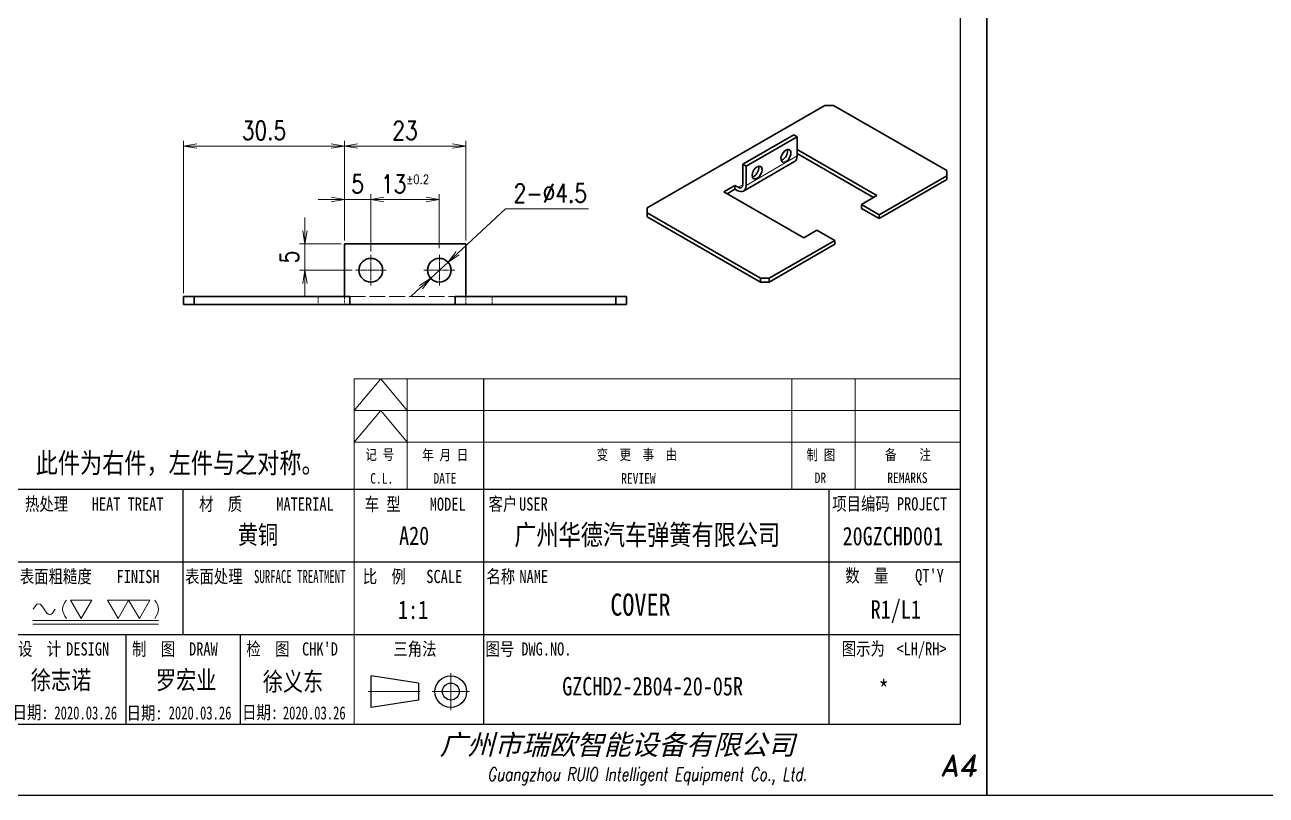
# Model space of a CAD drawing. Header units: millimetres. Extents: x 1201 to 11615, y -7347 to 2683.
# Drawn here: x 6217.8 to 6453.2, y 1515.7 to 1661.8 of the extents above; entities that cross this region are included whole.
import ezdxf
from ezdxf.enums import TextEntityAlignment as Align

# ---------------------------------------------------------------- set-up
doc = ezdxf.new("R2010")
doc.units = ezdxf.units.MM
for name, pattern in [('AM_ISO02W050x2', [3.75, 3, -0.75]), ('AM_ISO08W050x2', [9, 6, -0.75, 1.5, -0.75]), ('CENTER', [2, 1.25, -0.25, 0.25, -0.25])]:
    doc.linetypes.add(name, pattern=pattern)
for name, color, linetype, lineweight in [('CENTER', 2, 'AM_ISO08W050x2', 15), ('DIM', 3, 'Continuous', 20), ('DRAWING', 7, 'Continuous', 35), ('HIDDEN', 1, 'AM_ISO02W050x2', 18), ('图框', 7, 'Continuous', 15)]:
    doc.layers.add(name, color=color, linetype=linetype, lineweight=lineweight)
doc.layers.add('图\\M+19E79\\M+195B6\\M+18E9A', color=7, linetype='Continuous')
doc.styles.add('DIM', font='romans.shx', dxfattribs={"width": 0.8, "bigfont": 'bigfont.shx'})
doc.styles.add('STYLE1', font='')
doc.styles.add('国标', font='simfang.ttf', dxfattribs={"width": 0.8})
doc.styles.add('标题\\M+18E9A', font='romand.shx', dxfattribs={"oblique": 10, "bigfont": 'bigfont.shx'})
doc.styles.get('STYLE1').set_extended_font_data('SimSun')
doc.dimstyles.new('YH 1-1$0', dxfattribs={"dimtxt": 3.5, "dimasz": 2.5, "dimexe": 1, "dimexo": 0.625, "dimgap": 1.2, "dimtad": 1, "dimzin": 9, "dimdsep": 46, "dimtxsty": 'DIM', "dimblk": 'OPEN', "dimcen": 0, "dimclrd": 8, "dimclre": 8, "dimclrt": 2, "dimazin": 2, "dimtfac": 0.5, "dimtmove": 0, "dimatfit": 3, "dimldrblk": 'OPEN', "dimfxl": 0, "dimtolj": 1, "dimlwd": 13, "dimlwe": 13, "dimarcsym": 0})
doc.dimstyles.new('YH 1-1$3', dxfattribs={"dimtxt": 3.5, "dimasz": 2.5, "dimexe": 1, "dimexo": 0.625, "dimgap": 1.2, "dimtad": 1, "dimtoh": 1, "dimzin": 9, "dimdsep": 46, "dimtxsty": 'DIM', "dimblk": 'OPEN', "dimcen": 0, "dimclrd": 8, "dimclre": 8, "dimclrt": 2, "dimazin": 2, "dimtfac": 0.5, "dimtmove": 0, "dimatfit": 3, "dimldrblk": 'OPEN', "dimfxl": 0, "dimtolj": 1, "dimlwd": 13, "dimlwe": 13, "dimarcsym": 0})

# ---------------------------------------------------------------- blocks, each defined once
blk = doc.blocks.new('5R67RYE')
at = {"color": 7, "lineweight": 13, "ltscale": 0.469486}
blk.add_line((193376.16, 18825.74), (193392.42, 18835.13), dxfattribs=at)
at = {"color": 7, "lineweight": 13, "ltscale": 0.040825}
blk.add_line((193373.68, 18825.13), (193375.1, 18825.94), dxfattribs=at)
at = {"layer": 'DRAWING', "lineweight": 35}
for p, q in [((193401.26, 18851.25), (193344.69, 18818.59)), ((193440.15, 18830.43), (193404.09, 18851.25)), ((193392.42, 18837.17), (193417.88, 18822.47)), ((193416.81, 18821.86), (193392.42, 18835.94)), ((193418.58, 18816.35), (193440.15, 18828.8)), ((193418.58, 18815.12), (193440.15, 18827.57)), ((193394.54, 18809), (193369.08, 18823.7)), ((193344.69, 18816.96), (193380.75, 18796.14)), ((193344.69, 18815.74), (193380.75, 18794.91)), ((193383.58, 18796.14), (193404.44, 18808.18)), ((193383.58, 18794.91), (193404.44, 18806.96))]:
    blk.add_line(p, q, dxfattribs=at)
at = {"layer": 'DRAWING', "lineweight": 35, "ltscale": 0.070711}
for p, q in [((193404.09, 18851.25), (193401.26, 18851.25)), ((193380.75, 18796.14), (193383.58, 18796.14)), ((193380.75, 18794.91), (193383.58, 18794.91))]:
    blk.add_line(p, q, dxfattribs=at)
at = {"layer": 'DRAWING', "lineweight": 35, "ltscale": 0.469486}
for p, q in [((193391.36, 18841.86), (193375.1, 18832.47)), ((193376.16, 18831.86), (193392.42, 18841.25)), ((193391.59, 18833.3), (193375.33, 18823.91))]:
    blk.add_line(p, q, dxfattribs=at)
at = {"layer": 'DRAWING', "lineweight": 35, "ltscale": 0.030619}
for p, q in [((193391.36, 18841.86), (193392.42, 18841.25)), ((193375.1, 18832.47), (193376.16, 18831.86)), ((193440.15, 18827.57), (193440.15, 18828.8)), ((193372.62, 18825.74), (193373.68, 18825.13)), ((193372.62, 18824.51), (193372.62, 18825.74)), ((193344.69, 18816.96), (193344.69, 18815.74)), ((193412.93, 18818.39), (193412.93, 18819.61)), ((193418.58, 18816.35), (193418.58, 18815.12)), ((193404.44, 18806.96), (193404.44, 18808.18)), ((193380.75, 18796.14), (193380.75, 18794.91)), ((193383.58, 18796.14), (193383.58, 18794.91))]:
    blk.add_line(p, q, dxfattribs=at)
at = {"layer": 'DRAWING', "lineweight": 35, "ltscale": 0.153093}
for p, q in [((193392.42, 18835.13), (193392.42, 18841.25)), ((193376.16, 18831.86), (193376.16, 18825.74))]:
    blk.add_line(p, q, dxfattribs=at)
at = {"layer": 'DRAWING', "lineweight": 35, "ltscale": 0.163299}
for p, q in [((193375.1, 18832.47), (193375.1, 18825.94)), ((193412.93, 18819.61), (193418.58, 18816.35)), ((193418.58, 18815.12), (193412.93, 18818.39)), ((193404.44, 18808.18), (193398.78, 18811.45))]:
    blk.add_line(p, q, dxfattribs=at)
at = {"layer": 'DRAWING', "lineweight": 35, "ltscale": 0.003615}
blk.add_line((193388.88, 18835.13), (193389.01, 18835.2), dxfattribs=at)
at = {"layer": 'DRAWING', "lineweight": 35, "ltscale": 0.001857}
blk.add_line((193388.95, 18835.09), (193388.88, 18835.13), dxfattribs=at)
at = {"layer": 'DRAWING', "lineweight": 35, "ltscale": 0.040825}
for p, q in [((193440.15, 18828.8), (193440.15, 18830.43)), ((193344.69, 18818.59), (193344.69, 18816.96))]:
    blk.add_line(p, q, dxfattribs=at)
at = {"layer": 'DRAWING', "lineweight": 35, "ltscale": 0.102062}
blk.add_line((193369.08, 18823.7), (193372.62, 18825.74), dxfattribs=at)
at = {"layer": 'DRAWING', "lineweight": 35, "ltscale": 0.071443}
blk.add_line((193370.15, 18823.08), (193372.62, 18824.51), dxfattribs=at)
at = {"layer": 'DRAWING', "lineweight": 35, "ltscale": 0.020412}
blk.add_line((193372.62, 18824.51), (193373.33, 18824.1), dxfattribs=at)
at = {"layer": 'DRAWING', "lineweight": 35, "ltscale": 0.142887}
blk.add_line((193417.88, 18822.47), (193412.93, 18819.61), dxfattribs=at)
at = {"layer": 'DRAWING', "lineweight": 35, "ltscale": 0.122474}
blk.add_line((193398.78, 18811.45), (193394.54, 18809), dxfattribs=at)
at = {"layer": 'DRAWING', "lineweight": 35}
for centre, start, end in [((193386.97, 18835.34), 283.6241, 300.7322), ((193377.77, 18830.04), 283.6246, 300.732)]:
    blk.add_arc(centre, 1.68, start, end, dxfattribs=at)
for centre, major_axis, ratio, start_param, end_param in [((193388.88, 18835.13), (-1.12, -1.95), 0.57735, 3.926991, 6.283185), ((193388.88, 18835.13), (-1.12, -1.95), 0.57735, 0, 3.141593), ((193387.82, 18835.74), (-1.12, -1.95), 0.57735, 0.785398, 2.356195), ((193388.88, 18835.13), (-1.12, -1.95), 0.57735, 3.141593, 3.926991), ((193387.82, 18835.74), (1.12, 1.95), 0.57735, 5.497787, 5.792303), ((193379.69, 18829.82), (-1.13, -1.95), 0.577302, 3.141593, 6.283118), ((193378.63, 18830.43), (1.12, 1.95), 0.57735, 5.497787, 5.792303), ((193379.69, 18829.82), (-1.12, -1.95), 0.57735, 2.356195, 3.141593), ((193389.59, 18836.76), (-2, 3.46), 0.57735, 3.141593, 3.926991), ((193379.69, 18829.82), (-1.12, -1.95), 0.577446, 0.000085, 0.785675), ((193378.63, 18830.43), (-1.13, -1.95), 0.577355, 0.785406, 2.356188), ((193379.69, 18829.82), (1.12, 1.95), 0.57735, 3.926991, 5.497787), ((193373.33, 18827.37), (2, -3.46), 0.57735, 5.497787, 6.283185), ((193373.68, 18826.76), (-1, 1.73), 0.57735, 2.356194, 3.141593), ((193373.68, 18826.76), (-1, 1.73), 0.57735, 3.141593, 3.926991), ((193373.33, 18827.37), (2, -3.46), 0.57735, 6.283185, 7.068583)]:
    blk.add_ellipse(centre, major_axis=major_axis, ratio=ratio, start_param=start_param, end_param=end_param, dxfattribs=at)
blk = doc.blocks.new('_Open')
at = {"color": 0, "linetype": 'ByBlock', "lineweight": -2}
for p, q in [((-1, 0.167), (0, 0)), ((-1, -0.167), (0, 0)), ((0, 0), (-1, 0))]:
    blk.add_line(p, q, dxfattribs=at)
blk = doc.blocks.new('*D213')
at = {"layer": 'Defpoints', "color": 0, "ltscale": 2, "transparency": 16777216}
for p in [(6270.9, 1620.27), (6278.39, 1620.27), (6280.47, 1615.27)]:
    blk.add_point(p, dxfattribs=at)
at = {"layer": 'DIM', "color": 8, "lineweight": 13, "ltscale": 2, "transparency": 16777216}
for p, q in [((6270.9, 1622.77), (6270.9, 1625.27)), ((6277.77, 1620.27), (6269.9, 1620.27)), ((6270.9, 1615.27), (6270.9, 1620.27)), ((6279.84, 1615.27), (6269.9, 1615.27)), ((6270.9, 1612.77), (6270.9, 1610.27))]:
    blk.add_line(p, q, dxfattribs=at)
at = {"layer": 'DIM', "color": 8, "lineweight": 13, "ltscale": 2, "transparency": 16777216, "xscale": 2.5, "yscale": 2.5, "zscale": 2.5}
for p, rotation in [((6270.9, 1620.27), 270), ((6270.9, 1615.27), 90)]:
    blk.add_blockref('_Open', p, dxfattribs=dict(at, rotation=rotation))
at = {"layer": 'DIM', "color": 2, "ltscale": 2, "transparency": 16777216, "insert": (6267.95, 1617.77), "char_height": 3.5, "attachment_point": 5, "rotation": 90, "style": 'DIM'}
blk.add_mtext('\\A1;5', dxfattribs=at)
blk = doc.blocks.new('*D214')
at = {"layer": 'Defpoints', "color": 0, "ltscale": 2, "transparency": 16777216}
for p in [(6247.89, 1638.83), (6278.39, 1620.27), (6247.89, 1610.27)]:
    blk.add_point(p, dxfattribs=at)
at = {"layer": 'DIM', "color": 8, "lineweight": 13, "ltscale": 2, "transparency": 16777216}
for p, q in [((6247.89, 1610.9), (6247.89, 1639.83)), ((6275.89, 1638.83), (6250.39, 1638.83)), ((6278.39, 1620.9), (6278.39, 1639.83))]:
    blk.add_line(p, q, dxfattribs=at)
at = {"layer": 'DIM', "color": 8, "lineweight": 13, "ltscale": 2, "transparency": 16777216, "xscale": 2.5, "yscale": 2.5, "zscale": 2.5, "rotation": 180}
blk.add_blockref('_Open', (6247.89, 1638.83), dxfattribs=at)
at = {"layer": 'DIM', "color": 8, "lineweight": 13, "ltscale": 2, "transparency": 16777216, "xscale": 2.5, "yscale": 2.5, "zscale": 2.5}
blk.add_blockref('_Open', (6278.39, 1638.83), dxfattribs=at)
at = {"layer": 'DIM', "color": 2, "ltscale": 2, "transparency": 16777216, "insert": (6263.14, 1641.78), "char_height": 3.5, "attachment_point": 5, "style": 'DIM'}
blk.add_mtext('\\A1;30.5', dxfattribs=at)
blk = doc.blocks.new('*D215')
at = {"layer": 'Defpoints', "color": 0, "ltscale": 2, "transparency": 16777216}
for p in [(6301.39, 1638.83), (6278.39, 1620.27), (6301.39, 1620.27)]:
    blk.add_point(p, dxfattribs=at)
at = {"layer": 'DIM', "color": 8, "lineweight": 13, "ltscale": 2, "transparency": 16777216}
for p, q in [((6278.39, 1620.9), (6278.39, 1639.83)), ((6280.89, 1638.83), (6298.89, 1638.83)), ((6301.39, 1620.9), (6301.39, 1639.83))]:
    blk.add_line(p, q, dxfattribs=at)
at = {"layer": 'DIM', "color": 8, "lineweight": 13, "ltscale": 2, "transparency": 16777216, "xscale": 2.5, "yscale": 2.5, "zscale": 2.5, "rotation": 180}
blk.add_blockref('_Open', (6278.39, 1638.83), dxfattribs=at)
at = {"layer": 'DIM', "color": 8, "lineweight": 13, "ltscale": 2, "transparency": 16777216, "xscale": 2.5, "yscale": 2.5, "zscale": 2.5}
blk.add_blockref('_Open', (6301.39, 1638.83), dxfattribs=at)
at = {"layer": 'DIM', "color": 2, "ltscale": 2, "transparency": 16777216, "insert": (6289.89, 1641.78), "char_height": 3.5, "attachment_point": 5, "style": 'DIM'}
blk.add_mtext('\\A1;23', dxfattribs=at)
blk = doc.blocks.new('*D216')
at = {"layer": 'Defpoints', "color": 0, "ltscale": 2, "transparency": 16777216}
for p in [(6278.39, 1628.69), (6278.39, 1620.27), (6283.39, 1618.2)]:
    blk.add_point(p, dxfattribs=at)
at = {"layer": 'DIM', "color": 8, "lineweight": 13, "ltscale": 2, "transparency": 16777216}
for p, q in [((6278.39, 1620.9), (6278.39, 1629.69)), ((6283.39, 1618.82), (6283.39, 1629.69)), ((6275.89, 1628.69), (6273.39, 1628.69)), ((6283.39, 1628.69), (6278.39, 1628.69)), ((6285.89, 1628.69), (6288.39, 1628.69))]:
    blk.add_line(p, q, dxfattribs=at)
at = {"layer": 'DIM', "color": 8, "lineweight": 13, "ltscale": 2, "transparency": 16777216, "xscale": 2.5, "yscale": 2.5, "zscale": 2.5}
blk.add_blockref('_Open', (6278.39, 1628.69), dxfattribs=at)
at = {"layer": 'DIM', "color": 8, "lineweight": 13, "ltscale": 2, "transparency": 16777216, "xscale": 2.5, "yscale": 2.5, "zscale": 2.5, "rotation": 180}
blk.add_blockref('_Open', (6283.39, 1628.69), dxfattribs=at)
at = {"layer": 'DIM', "color": 2, "ltscale": 2, "transparency": 16777216, "insert": (6280.89, 1631.64), "char_height": 3.5, "attachment_point": 5, "style": 'DIM'}
blk.add_mtext('\\A1;5', dxfattribs=at)
blk = doc.blocks.new('*D217')
at = {"layer": 'Defpoints', "color": 0, "ltscale": 2, "transparency": 16777216}
for p in [(6296.39, 1628.69), (6283.39, 1618.82), (6296.39, 1618.82)]:
    blk.add_point(p, dxfattribs=at)
at = {"layer": 'DIM', "color": 8, "lineweight": 13, "ltscale": 2, "transparency": 16777216}
for p, q in [((6283.39, 1619.45), (6283.39, 1629.69)), ((6296.39, 1619.45), (6296.39, 1629.69)), ((6285.89, 1628.69), (6293.89, 1628.69))]:
    blk.add_line(p, q, dxfattribs=at)
at = {"layer": 'DIM', "color": 8, "lineweight": 13, "ltscale": 2, "transparency": 16777216, "xscale": 2.5, "yscale": 2.5, "zscale": 2.5, "rotation": 180}
blk.add_blockref('_Open', (6283.39, 1628.69), dxfattribs=at)
at = {"layer": 'DIM', "color": 8, "lineweight": 13, "ltscale": 2, "transparency": 16777216, "xscale": 2.5, "yscale": 2.5, "zscale": 2.5}
blk.add_blockref('_Open', (6296.39, 1628.69), dxfattribs=at)
at = {"layer": 'DIM', "color": 2, "ltscale": 2, "transparency": 16777216, "insert": (6289.89, 1631.64), "char_height": 3.5, "attachment_point": 5, "style": 'DIM'}
blk.add_mtext('\\A2;13{\\H1.75;\\M+1817D0.2}', dxfattribs=at)
blk = doc.blocks.new('*D218')
at = {"layer": 'Defpoints', "color": 0, "ltscale": 2, "transparency": 16777216}
for p in [(6298.04, 1616.8), (6294.75, 1613.74)]:
    blk.add_point(p, dxfattribs=at)
at = {"layer": 'DIM', "color": 8, "lineweight": 13, "ltscale": 2, "transparency": 16777216}
for p, q in [((6308.96, 1626.94), (6299.88, 1618.5)), ((6324.7, 1626.94), (6308.96, 1626.94)), ((6294.75, 1613.74), (6298.04, 1616.8)), ((6292.91, 1612.04), (6291.08, 1610.34))]:
    blk.add_line(p, q, dxfattribs=at)
at = {"layer": 'DIM', "color": 8, "lineweight": 13, "ltscale": 2, "transparency": 16777216, "xscale": 2.5, "yscale": 2.5, "zscale": 2.5}
for p, rotation in [((6298.04, 1616.8), 222.8672601501897), ((6294.75, 1613.74), 42.86726015018973)]:
    blk.add_blockref('_Open', p, dxfattribs=dict(at, rotation=rotation))
at = {"layer": 'DIM', "color": 2, "ltscale": 2, "transparency": 16777216, "insert": (6317.43, 1629.89), "char_height": 3.5, "attachment_point": 5, "style": 'DIM'}
blk.add_mtext('\\A1;2-%%c4.5', dxfattribs=at)
blk = doc.blocks.new('GZDEH零件A4图框V01版')
at = {"color": 2, "linetype": 'ByBlock', "lineweight": 30}
for p, q in [((102.17, 21.26), (93.17, 22.66)), ((93.17, 16.66), (93.17, 22.66)), ((102.17, 21.26), (102.17, 18.06)), ((102.17, 18.06), (93.17, 16.66))]:
    blk.add_line(p, q, dxfattribs=at)
at = {"color": 1, "linetype": 'CENTER', "lineweight": 5, "ltscale": 16.256}
for p, q in [((108.3, 23.18), (108.3, 16.14)), ((111.82, 19.66), (104.78, 19.66))]:
    blk.add_line(p, q, dxfattribs=at)
at = {"color": 1, "linetype": 'CENTER', "lineweight": 5, "ltscale": 9.144}
blk.add_line((102.47, 19.66), (92.65, 19.66), dxfattribs=at)
at = {"color": 2, "linetype": 'ByBlock', "lineweight": 30}
for radius in [3, 1.6]:
    blk.add_circle((108.3, 19.66), radius, dxfattribs=at)
at = {"layer": 'Defpoints', "linetype": 'Continuous'}
for p, q in [((0, 297), (0, 0)), ((210, 297), (0, 297)), ((210, 0), (210, 297)), ((210, 297), (210, 0)), ((0, 0), (210, 0))]:
    blk.add_line(p, q, dxfattribs=at)
at = {"layer": '图\\M+19E79\\M+195B6\\M+18E9A', "linetype": 'Continuous'}
for p, q in [((25, 292), (25, 13.5)), ((205, 292), (25, 292)), ((205, 13.5), (205, 292)), ((205, 13.5), (205, 97)), ((25, 13.5), (205, 13.5))]:
    blk.add_line(p, q, dxfattribs=at)
at = {"layer": '图\\M+19E79\\M+195B6\\M+18E9A', "color": 9}
for p, q in [((25, 292), (41.88, 283.54)), ((41.88, 264.79), (41.88, 292)), ((47.66, 291.75), (47.66, 292)), ((132.6, 264.79), (132.6, 292)), ((41.88, 288.22), (132.6, 288.22)), ((51.96, 272.29), (51.96, 288.22)), ((62.04, 272.29), (62.04, 288.22)), ((72.12, 272.29), (72.12, 288.22)), ((82.2, 268.54), (82.2, 288.22)), ((94.8, 264.79), (94.8, 288.22)), ((107.4, 264.79), (107.4, 288.22)), ((120, 264.79), (120, 288.22)), ((25, 283.54), (132.6, 283.54)), ((25, 279.79), (132.6, 279.79)), ((25, 276.04), (132.6, 276.04)), ((29.43, 272.34), (29.43, 276.04)), ((36.42, 272.34), (36.42, 276.04)), ((25.94, 274.19), (28, 274.19)), ((31.1, 273.3), (31.58, 275.09)), ((31.1, 273.3), (33.51, 273.3)), ((31.58, 275.09), (33.99, 275.09)), ((33.51, 273.3), (33.99, 275.09)), ((38.03, 273.3), (39.36, 275.16)), ((39.11, 273.3), (40.45, 275.16)), ((25, 272.29), (132.6, 272.29)), ((39.09, 269.41), (39.09, 271.18)), ((25, 268.54), (132.6, 268.54)), ((37.93, 269.41), (40.32, 269.41)), ((37.3, 266.69), (40.28, 266.69)), ((38.08, 267.29), (39.43, 267.29)), ((38.08, 266.09), (39.44, 266.09)), ((25, 264.79), (132.6, 264.79)), ((114.5, 79), (114.5, 13.5)), ((205, 58), (25, 58)), ((57.5, 58), (57.5, 30.5)), ((114.5, 58), (114.5, 13.5)), ((180, 58), (180, 13.5)), ((25, 44.25), (205, 44.25)), ((25, 30.5), (205, 30.5)), ((46.68, 30.5), (46.68, 13.5)), ((46.68, 30.5), (46.68, 13.5)), ((68.34, 30.5), (68.34, 13.5)), ((68.34, 30.5), (68.34, 13.5))]:
    blk.add_line(p, q, dxfattribs=at)
at = {"layer": '图框', "color": 7}
for p, q in [((90, 79), (205, 79)), ((90, 13.5), (90, 79))]:
    blk.add_line(p, q, dxfattribs=at)
at = {"layer": '图框', "color": 9}
for p, q in [((90, 73), (95, 79)), ((95, 79), (100, 73)), ((100, 58), (100, 79)), ((173, 58), (173, 79)), ((185, 79), (185, 58)), ((90, 73), (205, 73)), ((90, 67), (95, 73)), ((95, 73), (100, 67)), ((90, 67), (205, 67))]:
    blk.add_line(p, q, dxfattribs=at)
at = {"layer": '图\\M+19E79\\M+195B6\\M+18E9A', "color": 9, "style": '国标'}
for s, height, width, p in [('基本尺寸', 2, 0.8, (32.84, 288.88)), ('未注公差尺寸的极限偏差', 2, 0.8, (68.32, 289.02)), ('<GB/T1804>', 2, 0.8, (118.29, 289.19)), ('30', 1.2, 0.8, (72.55, 286.35)), ('金   属', 2, 0.8, (29.33, 280.48)), ('±0.1', 1.5, 0.8, (43.78, 280.23)), ('±0.1', 1.5, 0.8, (53.86, 280.23)), ('±0.2', 1.5, 0.8, (63.94, 280.23)), ('±0.3', 1.5, 0.8, (74.02, 280.23)), ('±0.5', 1.5, 0.8, (84.1, 280.23)), ('±0.8', 1.5, 0.8, (96.7, 280.23)), ('±1.2', 1.5, 0.8, (110.02, 280.23)), ('±2', 1.5, 0.8, (124.09, 280.23)), ('非 金 属', 2, 0.8, (28.53, 276.82)), ('±0.2', 1.5, 0.8, (53.86, 276.54)), ('±0.3', 1.5, 0.8, (63.94, 276.69)), ('±0.4', 1.5, 0.8, (74.02, 276.75)), ('±0.6', 1.5, 0.8, (84.1, 276.75)), ('±0.9', 1.5, 0.8, (96.7, 276.78)), ('±1.3', 1.5, 0.8, (110.02, 276.84)), ('±2.5', 1.5, 0.8, (124.09, 276.85)), ('---', 1.5, 0.8, (43.78, 276.81)), ('0.1', 1.5, 0.8, (63.94, 273.12)), ('0.2', 1.5, 0.8, (74.02, 273.13)), ('0.4', 1.5, 0.8, (84.1, 273.13)), ('0.6', 1.5, 0.8, (96.7, 273.11)), ('0.8', 1.5, 0.8, (110.02, 273.13)), ('1.5', 1.5, 0.8, (124.09, 273.12)), ('0.6', 1.5, 0.8, (84.1, 269.33)), ('0.8', 1.5, 0.8, (96.7, 269.3)), ('1', 1.5, 0.8, (110.02, 269.34)), ('2', 1.5, 0.8, (124.09, 269.2)), ('0.8', 1.5, 0.8, (96.7, 265.59)), ('1', 1.5, 0.8, (110.1, 265.6)), ('2', 1.5, 0.8, (124.13, 265.57)), ('热处理', 2.5, 0.8, (27.54, 54)), ('材  质', 2.5, 0.8, (60.55, 54)), ('项目编码 PROJECT', 2.5, 0.8, (180.64, 54.03)), ('表面粗糙度', 2.5, 0.8, (26.56, 40.25)), ('表面处理', 2.5, 0.8, (57.91, 40.25)), ('SURFACE TREATMENT', 2.5, 0.6, (70.98, 40.25)), ('比  例\u3000', 2.5, 0.8, (91.61, 40.25)), ('SCALE', 2.5, 0.8, (103.66, 40.25)), ('名称\u3000', 2.5, 0.8, (115.05, 40.25)), ('NAME', 2.5, 0.8, (121.31, 40.25)), ('数  量', 2.5, 0.8, (183.12, 40.41)), ("QT'Y ", 2.5, 0.8, (196.37, 40.41)), (' DESIGN', 2.5, 0.8, (33.98, 26.5)), (' DRAW', 2.5, 0.8, (57.29, 26.5)), ("CHK'D", 2.5, 0.8, (80.09, 26.5)), ('三角法', 2.5, 0.8, (97.41, 26.5)), ('图号', 2.5, 0.8, (114.87, 26.5)), ('DWG.NO.', 2.5, 0.8, (121.67, 26.5)), ('图示为', 2.5, 0.8, (182.45, 26.53)), ('<LH/RH>', 2.5, 0.8, (192.82, 26.53))]:
    blk.add_text(s, height=height, dxfattribs=dict(at, width=width)).set_placement(p)
at = {"layer": '图\\M+19E79\\M+195B6\\M+18E9A', "color": 9, "lineweight": 15, "style": '国标', "width": 0.8}
for s, p in [('0.5', (42.54, 286.35)), ('以上', (45.15, 286.3)), ('3', (52.39, 286.35)), ('以上', (53.76, 286.3)), ('10', (62.47, 286.35)), ('以上', (64.6, 286.3)), ('以上', (74.53, 286.3)), ('120', (82.39, 286.35)), ('以上', (85.72, 286.3)), ('400', (95.03, 286.35)), ('以上', (98.19, 286.3)), ('1000', (107.63, 286.35)), ('以上', (111.67, 286.3)), ('2000', (120.23, 286.35)), ('以上', (124.31, 286.3)), ('3', (47.24, 284.06)), ('以下', (48.61, 284.01)), ('10', (56.7, 283.92)), ('以下', (58.69, 283.87)), ('30', (66.78, 283.92)), ('以下', (68.77, 283.87)), ('120', (75.77, 283.92)), ('以下', (78.85, 283.87)), ('400', (88.21, 283.92)), ('以下', (91.45, 283.87)), ('1000', (99.92, 283.92)), ('以下', (104.05, 283.87)), ('2000', (112.5, 283.92)), ('以下', (116.65, 283.87)), ('4000', (125.1, 283.92)), ('以下', (129.25, 283.87))]:
    blk.add_text(s, height=1.2, dxfattribs=at).set_placement(p)
at = {"layer": '图\\M+19E79\\M+195B6\\M+18E9A', "color": 9, "lineweight": 13, "style": '国标'}
blk.add_text('0.6', height=1.5, dxfattribs=at).set_placement((60.56, 265.61))
at = {"layer": '图\\M+19E79\\M+195B6\\M+18E9A', "color": 9, "style": '国标', "width": 0.8}
for s, p in [('车 型', (95.38, 55.27)), ('MODEL', (107.71, 55.22))]:
    blk.add_text(s, height=2.5, dxfattribs=at).set_placement(p, align=Align.MIDDLE)
for s, p in [('客户', (118.19, 54)), ('USER', (123.97, 54)), ('HEAT TREAT', (47, 54)), ('MATERIAL', (80.65, 54)), ('FINISH', (48.99, 40.25)), ('设  计', (30.3, 26.5)), ('制  图', (51.94, 26.5)), ('检  图', (73.62, 26.5)), ('日期:', (28.6, 14.46)), ('日期:', (50.22, 14.36)), ('日期:', (72.13, 14.46))]:
    blk.add_text(s, height=2.5, dxfattribs=at).set_placement(p, align=Align.CENTER)
at = {"layer": '图\\M+19E79\\M+195B6\\M+18E9A', "color": 7, "lineweight": -3, "style": 'STYLE1', "oblique": 15}
blk.add_text('广州市瑞欧智能设备有限公司', height=3.8, dxfattribs=at).set_placement((106.21, 7.68))
at = {"layer": '图\\M+19E79\\M+195B6\\M+18E9A', "color": 7, "style": '标题\\M+18E9A', "oblique": 10}
blk.add_text('A4', height=4, dxfattribs=at).set_placement((204.57, 5.66), align=Align.MIDDLE)
at = {"layer": '图\\M+19E79\\M+195B6\\M+18E9A', "color": 7, "style": '标题\\M+18E9A', "oblique": 10, "width": 0.75}
blk.add_text('Guangzhou RUIO Intelligent Equipment Co., Ltd. ', height=2.5, dxfattribs=at).set_placement((146.18, 3.62), align=Align.MIDDLE)
at = {"layer": '图\\M+19E79\\M+195B6\\M+18E9A', "color": 9, "lineweight": 15, "insert": (94.85, 290.31), "char_height": 1.2, "width": 8.7957, "attachment_point": 1, "style": '国标'}
blk.add_mtext('(单位mm)', dxfattribs=at)
at = {"layer": '图\\M+19E79\\M+195B6\\M+18E9A', "color": 9, "insert": (54.02, 273.09), "char_height": 1.5, "attachment_point": 7, "style": '国标'}
blk.add_mtext_dynamic_manual_height_columns('0.05', width=5.1982, gutter_width=12.5, heights=[0], dxfattribs=at)
at = {"layer": '图框', "color": 9, "style": '国标', "width": 0.8}
for s, p in [('变  更  事  由', (143.58, 63.63)), ('记 号', (94.82, 63.62)), ('年 月 日', (107.24, 63.57)), ('C.L.', (95.2, 59.11)), ('DATE', (107.19, 59.14)), ('REVIEW', (143.89, 59.11))]:
    blk.add_text(s, height=2, dxfattribs=at).set_placement(p, align=Align.CENTER)
for s, p in [('制 图', (178.49, 64.61)), ('备    注', (195.02, 64.64)), ('DR', (178.4, 60.22)), ('REMARKS', (194.91, 60.23))]:
    blk.add_text(s, height=2, dxfattribs=at).set_placement(p, align=Align.MIDDLE)
blk = doc.blocks.new('FINISH_012')
at = {"layer": 'DIM'}
for p, q in [((-16.94, -5), (-14.06, -5)), ((-15.5, -7.5), (-16.94, -5)), ((-14.06, -5), (-15.5, -7.5)), ((-11.94, -5), (-9.06, -5)), ((-10.5, -7.5), (-11.94, -5)), ((-9.06, -5), (-10.5, -7.5)), ((-7.61, -7.5), (-9.06, -5)), ((-9.06, -5), (-6.17, -5)), ((-6.17, -5), (-7.61, -7.5)), ((-22.04, -7.78), (-5, -7.78)), ((-22.04, -8.28), (-5, -8.28))]:
    blk.add_line(p, q, dxfattribs=at)
for points in [[(-17.5, -5), (-18, -6.25), (-17.5, -7.5)], [(-5.5, -5), (-5, -6.25), (-5.5, -7.5)], [(-22, -6.25), (-21.25, -5.5), (-20.5, -6.25), (-19.75, -7), (-19, -6.25)]]:
    blk.add_spline(points, degree=3, dxfattribs=at)

msp = doc.modelspace()

# ---------------------------------------------------------------- linework, layer by layer
msp.add_line((1201.092, 1515.65), (11530.711, 1515.65))
at = {"layer": 'CENTER', "ltscale": 0.14625}
for p, q in [((6283.395, 1618.195), (6283.395, 1612.345)), ((6296.395, 1618.195), (6296.395, 1612.345)), ((6286.32, 1615.27), (6280.47, 1615.27)), ((6299.32, 1615.27), (6293.47, 1615.27))]:
    msp.add_line(p, q, dxfattribs=at)
at = {"layer": 'DRAWING', "lineweight": 35}
for p, q in [((6278.395, 1620.27), (6301.395, 1620.27)), ((6249.895, 1610.27), (6279.395, 1610.27)), ((6249.895, 1608.77), (6279.395, 1608.77)), ((6279.395, 1608.77), (6299.395, 1608.77)), ((6299.395, 1610.27), (6329.895, 1610.27)), ((6299.395, 1608.77), (6329.895, 1608.77))]:
    msp.add_line(p, q, dxfattribs=at)
at = {"layer": 'DRAWING', "lineweight": 35, "ltscale": 0.1875}
for p, q in [((6278.395, 1620.27), (6278.395, 1612.77)), ((6301.395, 1612.77), (6301.395, 1620.27))]:
    msp.add_line(p, q, dxfattribs=at)
at = {"layer": 'DRAWING', "lineweight": 35, "ltscale": 0.0625}
for p, q in [((6278.395, 1610.27), (6278.395, 1612.77)), ((6301.395, 1612.77), (6301.395, 1610.27))]:
    msp.add_line(p, q, dxfattribs=at)
at = {"layer": 'DRAWING', "lineweight": 35, "ltscale": 0.05}
for p, q in [((6247.895, 1610.27), (6249.895, 1610.27)), ((6247.895, 1608.77), (6249.895, 1608.77)), ((6329.895, 1610.27), (6331.895, 1610.27)), ((6331.895, 1608.77), (6329.895, 1608.77))]:
    msp.add_line(p, q, dxfattribs=at)
at = {"layer": 'DRAWING', "lineweight": 35, "ltscale": 0.0375}
for p, q in [((6247.895, 1610.27), (6247.895, 1608.77)), ((6249.895, 1610.27), (6249.895, 1608.77)), ((6279.395, 1608.77), (6279.395, 1610.27)), ((6299.395, 1610.27), (6299.395, 1608.77)), ((6329.895, 1608.77), (6329.895, 1610.27)), ((6331.895, 1608.77), (6331.895, 1610.27))]:
    msp.add_line(p, q, dxfattribs=at)
at = {"layer": 'DRAWING', "lineweight": 35}
for centre in [(6283.395, 1615.27), (6296.395, 1615.27)]:
    msp.add_circle(centre, 2.25, dxfattribs=at)
at = {"layer": 'HIDDEN', "ltscale": 0.0375}
for p, q in [((6249.895, 1608.77), (6249.895, 1610.27)), ((6273.395, 1608.77), (6273.395, 1610.27)), ((6278.395, 1608.77), (6278.395, 1610.27)), ((6301.395, 1610.27), (6301.395, 1608.77)), ((6306.395, 1610.27), (6306.395, 1608.77)), ((6329.895, 1610.27), (6329.895, 1608.77))]:
    msp.add_line(p, q, dxfattribs=at)
at = {"layer": 'HIDDEN'}
msp.add_line((6279.395, 1610.27), (6299.395, 1610.27), dxfattribs=at)

# ---------------------------------------------------------------- block references
at = {"layer": 'DIM', "xscale": 0.5950000000011642, "yscale": 0.5950000000011642, "zscale": 0.595}
msp.add_blockref('5R67RYE', (-108704.25, -9569.945), dxfattribs=at)
at = {"layer": '图\\M+19E79\\M+195B6\\M+18E9A', "xscale": 1.399999999994179, "yscale": 1.400000000001455, "zscale": 1.40000000000009}
msp.add_blockref('FINISH_012', (6250.15, 1559.687), dxfattribs=at)
at = {"layer": '图框'}
msp.add_blockref('GZDEH零件A4图框V01版', (6190.267, 1515.65), dxfattribs=at)

# ---------------------------------------------------------------- texts
at = {"layer": '图\\M+19E79\\M+195B6\\M+18E9A', "color": 3, "style": '国标'}
for s, height, width, p in [('此件为右件，左件与之对称。', 3.85, 0.8, (6219.839, 1576.761)), ('黄铜', 3.5, 0.8, (6258.165, 1563.326)), ('A20', 3.5, 0.8, (6288.763, 1563.146)), ('广州华德汽车弹簧有限公司', 3.85, 0.8, (6310.612, 1563.131)), ('20GZCHD001', 3.5, 0.8, (6372.879, 1563.06)), ('COVER', 4.2, 0.8, (6328.824, 1549.714)), ('1:1', 3.5, 0.8, (6288.567, 1549.083)), ('R1/L1 ', 3.5, 0.8, (6378.21, 1549.156)), ('徐志诺', 3.5, 0.8, (6218.914, 1535.755)), ('罗宏业', 3.5, 0.8, (6242.645, 1535.755)), ('徐义东', 3.5, 0.8, (6262.905, 1535.467)), ('GZCHD2-2B04-20-05R', 3.5, 0.8, (6319.696, 1534.569)), ('*', 3.5, 0.8, (6379.726, 1533.95)), ('2020.03.26', 2.5, 0.7, (6223.375, 1530.015)), ('2020.03.26', 2.5, 0.7, (6245.055, 1530.015)), ('2020.03.26', 2.5, 0.7, (6266.715, 1530.015))]:
    msp.add_text(s, height=height, dxfattribs=dict(at, width=width)).set_placement(p)

# ---------------------------------------------------------------- dimensions: what is measured, and where the dimension line sits
at = {"layer": 'DIM', "ltscale": 2}
for base, p1, p2, picture, middle in [((6247.895, 1638.826), (6278.395, 1620.27), (6247.895, 1610.27), '*D214', (6263.145, 1641.776)), ((6301.395, 1638.826), (6278.395, 1620.27), (6301.395, 1620.27), '*D215', (6289.895, 1641.776)), ((6278.395, 1628.695), (6283.395, 1618.195), (6278.395, 1620.27), '*D216', (6280.895, 1631.645))]:
    dim = msp.add_linear_dim(base=base, p1=p1, p2=p2, dimstyle='YH 1-1$0', dxfattribs=at)
    dim.commit()
    dim.dimension.update_dxf_attribs({"geometry": picture, "text_midpoint": middle})
dim = msp.add_linear_dim(base=(6296.395, 1628.695), p1=(6283.395, 1618.82), p2=(6296.395, 1618.82), dimstyle='YH 1-1$0', override={"dimtol": 1, "dimlim": 0, "dimtp": 0.2, "dimtm": 0.2, "dimtfac": 0.5, "dimtolj": 2}, dxfattribs=at)
dim.commit()
dim.dimension.update_dxf_attribs({"geometry": '*D217', "text_midpoint": (6289.895, 1628.695), "dimtype": 160})
dim = msp.add_diameter_dim_2p(p1=(6294.746, 1613.74), p2=(6298.044, 1616.801), dimstyle='YH 1-1$3', override={"dimpost": '2-%%c<>'}, dxfattribs=at)
dim.commit()
dim.dimension.update_dxf_attribs({"geometry": '*D218', "text_midpoint": (6317.431, 1626.937), "dimtype": 163})
dim = msp.add_linear_dim(base=(6270.901, 1620.27), p1=(6280.47, 1615.27), p2=(6278.395, 1620.27), angle=90, dimstyle='YH 1-1$0', dxfattribs=at)
dim.commit()
dim.dimension.update_dxf_attribs({"geometry": '*D213', "text_midpoint": (6267.951, 1617.77)})

doc.saveas('drawing.dxf')
